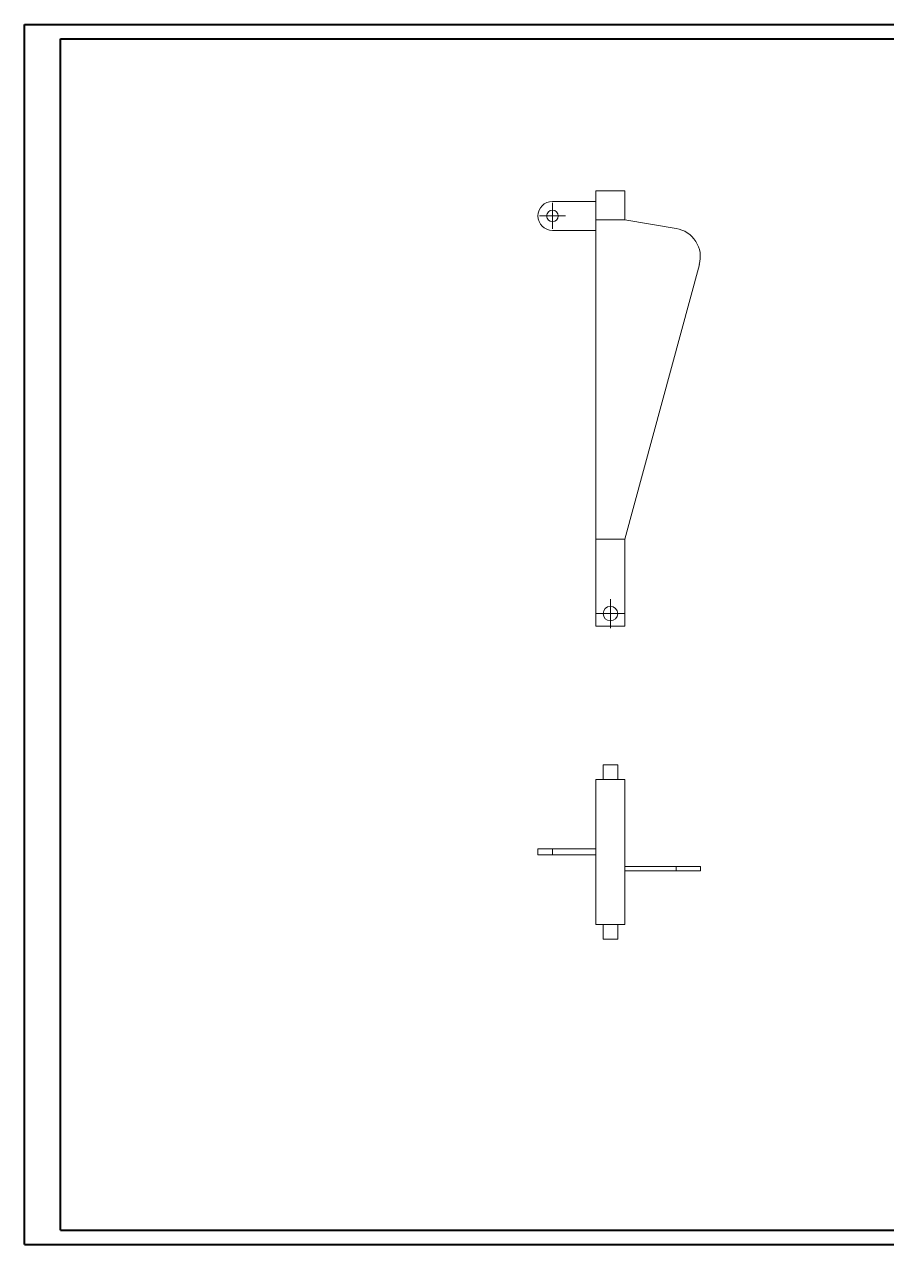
# Model space of a CAD drawing. Header units: millimetres. Extents: x 0 to 1189, y 0 to 841.
# Drawn here: x 0 to 595, y 0 to 841 of the extents above; entities that cross this region are included whole.
import ezdxf

# ---------------------------------------------------------------- set-up
doc = ezdxf.new("R2010")
doc.units = ezdxf.units.MM

# ---------------------------------------------------------------- blocks, each defined once
blk = doc.blocks.new('SW_CENTERMARKSYMBOL_0')
at = {"color": 0, "linetype": 'Continuous', "lineweight": 0}
for p, q in [((0, 5), (0, 9)), ((-5, 0), (-9, 0)), ((0, 0), (-5, 0)), ((0, 0), (0, 5)), ((0, 0), (0, -5)), ((0, 0), (5, 0)), ((5, 0), (9, 0)), ((0, -5), (0, -9))]:
    blk.add_line(p, q, dxfattribs=at)
blk = doc.blocks.new('SW_CENTERMARKSYMBOL_1')
at = {"color": 0, "linetype": 'Continuous', "lineweight": 0}
for p, q in [((0, 5), (0, 10)), ((-5, 0), (-10, 0)), ((0, 0), (-5, 0)), ((0, 0), (0, 5)), ((0, 0), (0, -5)), ((0, 0), (5, 0)), ((5, 0), (10, 0)), ((0, -5), (0, -10))]:
    blk.add_line(p, q, dxfattribs=at)

msp = doc.modelspace()

# ---------------------------------------------------------------- linework, layer by layer
at = {"color": 7, "linetype": 'Continuous', "lineweight": 40}
for p, q in [((0.08, 0.21), (0.08, 841.21)), ((0.08, 841.21), (1189.08, 841.21)), ((25.08, 10.21), (25.08, 831.21)), ((25.08, 831.21), (1179.08, 831.21)), ((25.08, 10.21), (1179.08, 10.21)), ((0.08, 0.21), (1189.08, 0.21))]:
    msp.add_line(p, q, dxfattribs=at)
at = {"color": 7, "linetype": 'Continuous', "lineweight": 15}
for p, q in [((394.17, 726.53), (414.17, 726.53)), ((394.17, 726.53), (394.17, 706.53)), ((414.17, 726.53), (414.17, 706.53)), ((364.17, 719.21), (394.17, 719.21)), ((394.17, 706.53), (414.17, 706.53)), ((394.17, 706.53), (394.17, 486.53)), ((449.46, 700.61), (414.17, 706.53)), ((364.17, 699.21), (394.17, 699.21)), ((414.17, 486.53), (465.46, 675.65)), ((394.17, 486.53), (414.17, 486.53)), ((394.17, 426.53), (394.17, 486.53)), ((414.17, 426.53), (414.17, 486.53)), ((394.17, 426.53), (414.17, 426.53)), ((399.17, 330.83), (399.17, 320.83)), ((409.17, 330.83), (399.17, 330.83)), ((409.17, 320.83), (409.17, 330.83)), ((394.17, 320.83), (414.17, 320.83)), ((394.17, 320.83), (394.17, 220.83)), ((414.17, 320.83), (414.17, 220.83)), ((354.17, 268.88), (354.17, 272.88)), ((354.17, 272.88), (364.17, 272.88)), ((364.17, 272.88), (364.17, 268.88)), ((364.17, 272.88), (394.17, 272.88)), ((364.17, 268.88), (354.17, 268.88)), ((364.17, 268.88), (394.17, 268.88)), ((449.46, 260.83), (414.17, 260.83)), ((449.46, 257.83), (449.46, 260.83)), ((466.15, 260.83), (449.46, 260.83)), ((466.15, 257.83), (466.15, 260.83)), ((449.46, 257.83), (414.17, 257.83)), ((466.15, 257.83), (449.46, 257.83)), ((394.17, 220.83), (414.17, 220.83)), ((399.17, 220.83), (399.17, 210.83)), ((409.17, 210.83), (409.17, 220.83)), ((409.17, 210.83), (399.17, 210.83))]:
    msp.add_line(p, q, dxfattribs=at)
for centre, radius in [((364.17, 709.21), 4), ((404.17, 435.11), 5)]:
    msp.add_circle(centre, radius, dxfattribs=at)
for centre, radius, start, end in [((364.17, 709.21), 10, 90, 180), ((364.17, 709.21), 10, 180, 270), ((446.15, 680.89), 20, 344.82725, 80.47896)]:
    msp.add_arc(centre, radius, start, end, dxfattribs=at)

# ---------------------------------------------------------------- block references
at = {"color": 7, "linetype": 'Continuous', "lineweight": 0}
for name, p in [('SW_CENTERMARKSYMBOL_0', (364.17, 709.21)), ('SW_CENTERMARKSYMBOL_1', (404.17, 435.11))]:
    msp.add_blockref(name, p, dxfattribs=at)

doc.saveas('drawing.dxf')
